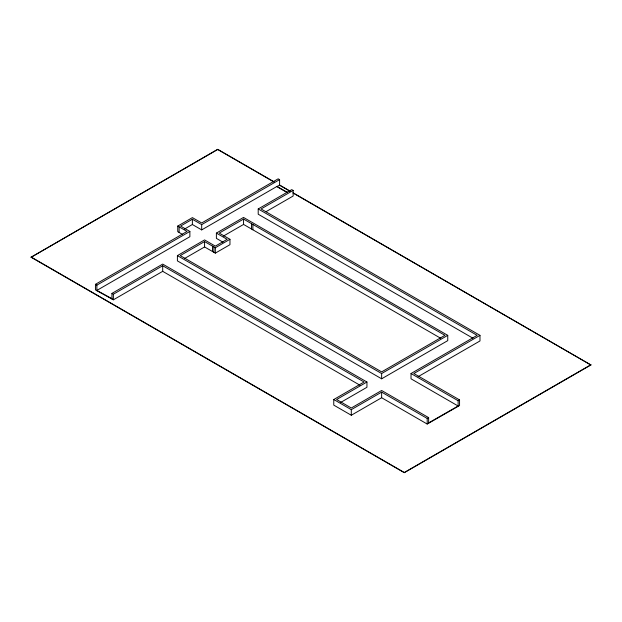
<?xml version="1.0" encoding="UTF-8"?>
<svg xmlns="http://www.w3.org/2000/svg" width="622" height="622" viewBox="0 0 622 622"><rect width="100%" height="100%" fill="white"/><g stroke="black" fill="none" stroke-linecap="round" stroke-linejoin="round"><path stroke-width="0.93" d="M293.055 192.797L590.9 364.974L404.3 472.704L31.1 257.244L217.7 149.296L273.975 181.78M31.1 257.244L217.7 149.505L273.975 181.997M182.285 234.3L177.752 231.672L177.752 226.074L192.4 217.614L201.691 222.979L278.174 178.817L279.597 179.641L279.597 185.239L289.689 191.071M279.597 179.641L201.691 224.62L192.377 219.239L180.567 226.066L189.873 231.438L189.873 236.718L96.869 290.412L111.944 298.677M184.501 229.067L192.377 224.519L201.691 229.899L277.031 186.398L287.644 192.525M359.905 385.189L162.7 271.34L113.367 299.82L95.446 289.914L95.446 284.316L187.035 231.438L177.752 226.074M95.446 284.316L96.869 285.133L189.873 231.438M277.031 186.398L279.597 185.239M111.944 298.995L111.944 293.397L162.7 264.093L366.941 382.009L366.941 387.288L340.708 402.434M216.386 233.102L243.521 217.436L447.754 335.351L447.754 340.631L381.636 378.806L177.402 260.89L177.402 255.611L204.576 239.921L215.321 246.133L227.139 239.315L216.386 233.102L216.386 238.382L222.987 242.191M472.945 338.212L258.208 214.232L258.208 208.953L291.726 189.609L293.149 190.425L293.149 196.031L265.991 211.705M111.944 293.397L113.367 294.214L162.7 265.734L364.095 382.009L333.765 399.518L333.765 405.124L351.298 415.247L381.636 397.738L427.205 424.048L459.557 405.513L459.557 399.907L413.863 373.527L479.982 335.351L479.982 340.957L418.046 376.714M229.961 239.299L215.313 247.758L204.576 241.569L180.24 255.611L381.636 371.886L444.948 335.328L243.552 219.061L219.232 233.102L229.961 239.299L229.961 244.687L215.313 253.138L204.576 246.95L184.439 258.581M293.149 190.425L261.053 208.953L479.982 335.351M223.422 236.072L243.583 224.433L440.749 338.298M366.941 382.009L336.603 399.518L351.298 408.001L381.636 390.492L428.628 417.619L428.628 423.224M177.402 255.611L381.636 373.527L447.754 335.351M428.628 422.898L458.134 406.011L411.018 378.806L411.018 373.527L477.136 335.351L258.208 208.953M333.765 399.518L351.298 409.649L381.636 392.132L427.205 418.443L428.628 417.619M411.018 373.527L458.134 400.731L459.557 399.907M31.1 257.026L404.3 472.495L590.9 364.756M279.597 185.029L290.528 191.343M293.055 193.014L590.9 364.974M277.031 186.724L286.828 192.377M458.134 400.731L458.134 406.329M427.205 418.443L427.205 424.048M381.636 373.527L381.636 378.806M381.636 392.132L381.636 397.738M351.298 409.649L351.298 415.247M252.89 224.441L252.882 229.829M251.467 223.625L251.467 229.013M243.552 219.061L243.552 224.449M215.313 247.758L215.313 253.138M213.914 246.95L213.906 252.338M212.483 246.133L212.483 251.521M204.576 241.569L204.576 246.95M201.691 224.62L201.691 229.899M192.377 219.239L192.377 224.519M179.136 226.867L179.12 232.472M162.7 265.734L162.7 271.34M113.367 294.214L113.367 299.82M96.869 285.133L96.869 290.738"/></g></svg>
